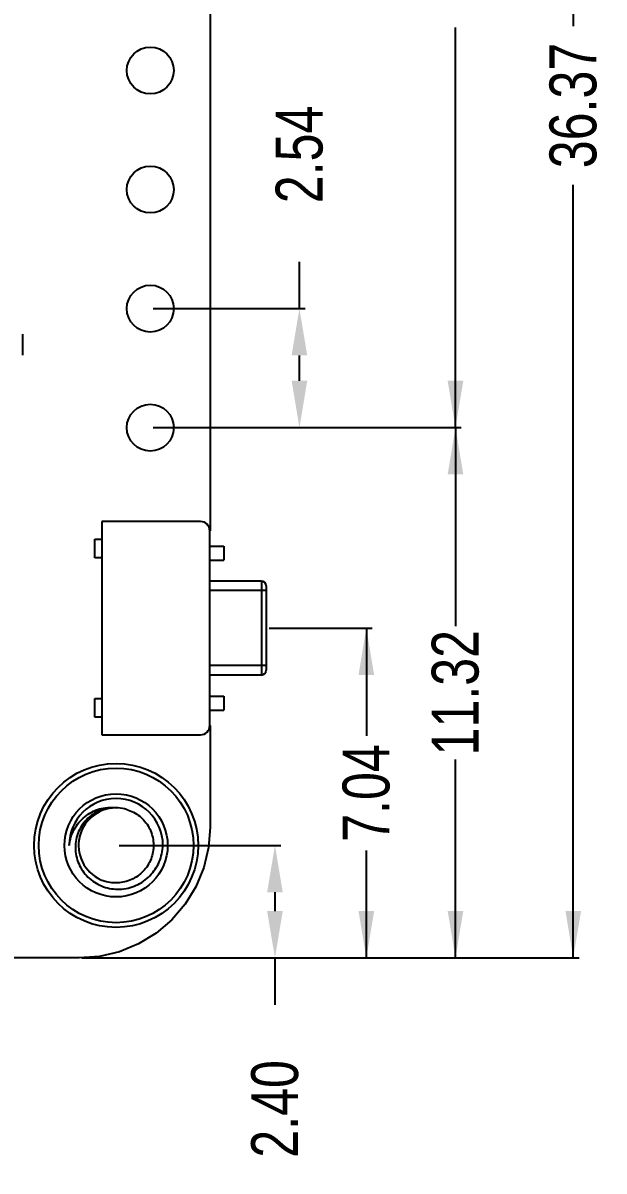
# Model space of a CAD drawing. Header units: millimetres. Extents: x -35.9 to 51.6, y -31.6 to 17.9.
# Drawn here: x 37.54 to 49.93, y -31.57 to -7.07 of the extents above; entities that cross this region are included whole.
import ezdxf

# ---------------------------------------------------------------- set-up
doc = ezdxf.new("R2010")
doc.units = ezdxf.units.MM
doc.header["$LTSCALE"] = 1.21
doc.header["$MEASUREMENT"] = 0
doc.header["$PDMODE"] = 3
doc.header["$PDSIZE"] = 0.3125
doc.layers.get('0').update_dxf_attribs({"linetype": 'CONTINUOUS'})
doc.layers.get('DEFPOINTS').update_dxf_attribs({"linetype": 'CONTINUOUS'})
doc.layers.add('Dim', color=3, linetype='CONTINUOUS', lineweight=25)
doc.styles.get("Standard").update_dxf_attribs({"font": 'txt', "width": 0.8})
doc.dimstyles.get("Standard").update_dxf_attribs({"dimtxt": 0.15625, "dimasz": 0.1875, "dimexe": 0.125, "dimexo": 0.0625, "dimgap": 0.09, "dimtad": 0, "dimtih": 1, "dimtoh": 1, "dimzin": 4, "dimdsep": 46, "dimtxsty": 'STANDARD', "dimblk": '_FILLED', "dimblk1": '_FILLED', "dimblk2": '_FILLED', "dimcen": 0.09, "dimazin": 1, "dimtp": 0.01, "dimtm": 0.01, "dimtfac": 1, "dimtofl": 0, "dimtmove": 0, "dimatfit": 3, "dimldrblk": '_FILLED', "dimfxl": 1, "dimtolj": 1, "dimtzin": 4, "dimarcsym": 0})

# ---------------------------------------------------------------- blocks, each defined once
blk = doc.blocks.new('_FILLED')
at = {"color": 0, "linetype": 'ByBlock'}
blk.add_solid([(0, 0), (-1, 0.167), (-1, -0.167)], dxfattribs=at)
blk = doc.blocks.new('*D87')
at = {"color": 0, "linetype": 'ByBlock', "lineweight": -2}
for p, q in [((38.797, 9.358), (49.4, 9.358)), ((49.275, 9.358), (49.275, -7.141)), ((49.275, -27.02), (49.275, -10.521)), ((38.797, -27.02), (49.4, -27.02))]:
    blk.add_line(p, q, dxfattribs=at)
at = {"layer": 'DEFPOINTS', "color": 0, "linetype": 'ByBlock'}
for p in [(38.734, 9.358), (38.734, -27.02)]:
    blk.add_point(p, dxfattribs=at)
at = {"color": 0, "linetype": 'ByBlock', "lineweight": -2}
for p, rotation in [((49.275, 9.358), 90), ((49.275, -27.02), 270)]:
    blk.add_blockref('_FILLED', p, dxfattribs=dict(at, rotation=rotation))
at = {"color": 0, "linetype": 'ByBlock', "lineweight": -2, "insert": (49.275, -8.831), "char_height": 1, "attachment_point": 5, "rotation": 90}
blk.add_mtext('\\A1;36.37', dxfattribs=at)
blk = doc.blocks.new('*D85')
at = {"color": 0, "linetype": 'ByBlock', "lineweight": -2}
for p, q in [((39.587, -24.621), (43.038, -24.621)), ((42.913, -25.621), (42.913, -26.02)), ((41.966, -27.02), (43.038, -27.02)), ((42.913, -27.02), (42.913, -28.02))]:
    blk.add_line(p, q, dxfattribs=at)
at = {"layer": 'DEFPOINTS', "color": 0, "linetype": 'ByBlock'}
for p in [(39.524, -24.621), (41.904, -27.02)]:
    blk.add_point(p, dxfattribs=at)
at = {"color": 0, "linetype": 'ByBlock', "lineweight": -2}
for p, rotation in [((42.913, -24.621), 90), ((42.913, -27.02), 270)]:
    blk.add_blockref('_FILLED', p, dxfattribs=dict(at, rotation=rotation))
at = {"color": 0, "linetype": 'ByBlock', "lineweight": -2, "insert": (42.913, -30.243), "char_height": 1, "attachment_point": 5, "rotation": 90}
blk.add_mtext('\\A1;2.40', dxfattribs=at)
blk = doc.blocks.new('*D86')
at = {"color": 0, "linetype": 'ByBlock', "lineweight": -2}
for p, q in [((42.787, -19.984), (44.987, -19.984)), ((44.862, -19.984), (44.862, -22.279)), ((44.862, -27.02), (44.862, -24.726)), ((42.976, -27.02), (44.987, -27.02))]:
    blk.add_line(p, q, dxfattribs=at)
at = {"layer": 'DEFPOINTS', "color": 0, "linetype": 'ByBlock'}
for p in [(42.724, -19.984), (42.913, -27.02)]:
    blk.add_point(p, dxfattribs=at)
at = {"color": 0, "linetype": 'ByBlock', "lineweight": -2}
for p, rotation in [((44.862, -19.984), 90), ((44.862, -27.02), 270)]:
    blk.add_blockref('_FILLED', p, dxfattribs=dict(at, rotation=rotation))
at = {"color": 0, "linetype": 'ByBlock', "lineweight": -2, "insert": (44.862, -23.502), "char_height": 1, "attachment_point": 5, "rotation": 90}
blk.add_mtext('\\A1;7.04', dxfattribs=at)
blk = doc.blocks.new('*D88')
at = {"color": 0, "linetype": 'ByBlock', "lineweight": -2}
for p, q in [((40.317, -15.705), (46.888, -15.705)), ((46.763, -15.705), (46.763, -19.939)), ((46.763, -27.02), (46.763, -22.786)), ((45.049, -27.02), (46.888, -27.02))]:
    blk.add_line(p, q, dxfattribs=at)
at = {"layer": 'DEFPOINTS', "color": 0, "linetype": 'ByBlock'}
for p in [(40.254, -15.705), (44.987, -27.02)]:
    blk.add_point(p, dxfattribs=at)
at = {"color": 0, "linetype": 'ByBlock', "lineweight": -2}
for p, rotation in [((46.763, -15.705), 90), ((46.763, -27.02), 270)]:
    blk.add_blockref('_FILLED', p, dxfattribs=dict(at, rotation=rotation))
at = {"color": 0, "linetype": 'ByBlock', "lineweight": -2, "insert": (46.763, -21.362), "char_height": 1, "attachment_point": 5, "rotation": 90}
blk.add_mtext('\\A1;11.32', dxfattribs=at)
blk = doc.blocks.new('*D89')
at = {"color": 0, "linetype": 'ByBlock', "lineweight": -2}
for p, q in [((43.435, -13.165), (43.435, -12.165)), ((40.317, -13.165), (43.56, -13.165)), ((43.435, -14.705), (43.435, -14.165)), ((40.317, -15.705), (43.56, -15.705))]:
    blk.add_line(p, q, dxfattribs=at)
at = {"layer": 'DEFPOINTS', "color": 0, "linetype": 'ByBlock'}
for p in [(40.254, -13.165), (40.254, -15.705)]:
    blk.add_point(p, dxfattribs=at)
at = {"color": 0, "linetype": 'ByBlock', "lineweight": -2}
for p, rotation in [((43.435, -13.165), 90), ((43.435, -15.705), 270)]:
    blk.add_blockref('_FILLED', p, dxfattribs=dict(at, rotation=rotation))
at = {"color": 0, "linetype": 'ByBlock', "lineweight": -2, "insert": (43.435, -9.875), "char_height": 1, "attachment_point": 5, "rotation": 90}
blk.add_mtext('\\A1;2.54', dxfattribs=at)
blk = doc.blocks.new('*D90')
at = {"color": 0, "linetype": 'ByBlock', "lineweight": -2}
for p, q in [((40.317, 4.615), (46.888, 4.615)), ((46.763, 4.615), (46.763, -3.921)), ((46.763, -15.705), (46.763, -7.168)), ((40.379, -15.705), (46.888, -15.705))]:
    blk.add_line(p, q, dxfattribs=at)
at = {"layer": 'DEFPOINTS', "color": 0, "linetype": 'ByBlock'}
for p in [(40.254, 4.615), (40.317, -15.705)]:
    blk.add_point(p, dxfattribs=at)
at = {"color": 0, "linetype": 'ByBlock', "lineweight": -2}
for p, rotation in [((46.763, 4.615), 90), ((46.763, -15.705), 270)]:
    blk.add_blockref('_FILLED', p, dxfattribs=dict(at, rotation=rotation))
at = {"color": 0, "linetype": 'ByBlock', "lineweight": -2, "insert": (46.763, -5.545), "char_height": 1, "attachment_point": 5, "rotation": 90}
blk.add_mtext('\\A1;20.32', dxfattribs=at)

msp = doc.modelspace()

# ---------------------------------------------------------------- linework, layer by layer
at = {"color": 7, "linetype": 'Continuous'}
for p, q in [((41.524, 6.56), (41.531, -17.909)), ((37.539, -14.162), (37.539, -13.712)), ((41.324, -17.709), (39.224, -17.709)), ((39.224, -17.709), (39.224, -22.259)), ((39.074, -18.084), (39.224, -18.084)), ((39.074, -18.484), (39.074, -18.084)), ((41.524, -22.059), (41.524, -17.909)), ((41.524, -18.234), (41.824, -18.234)), ((41.824, -18.234), (41.824, -18.534)), ((39.224, -18.484), (39.074, -18.484)), ((41.524, -18.534), (41.824, -18.534)), ((42.624, -18.984), (41.524, -18.984)), ((42.624, -18.984), (42.624, -20.984)), ((42.724, -19.084), (42.724, -20.884)), ((42.724, -19.184), (41.524, -19.184)), ((42.724, -20.784), (41.524, -20.784)), ((42.624, -20.984), (41.524, -20.984)), ((39.074, -21.484), (39.224, -21.484)), ((39.074, -21.884), (39.074, -21.484)), ((41.524, -21.434), (41.824, -21.434)), ((41.824, -21.434), (41.824, -21.734)), ((41.524, -21.734), (41.824, -21.734)), ((39.224, -21.884), (39.074, -21.884)), ((39.224, -22.259), (41.324, -22.259)), ((41.532, -22.059), (41.533, -24.23)), ((41.533, -24.23), (41.498, -24.668)), ((41.498, -24.668), (41.396, -25.095)), ((41.396, -25.095), (41.228, -25.501)), ((41.228, -25.501), (40.998, -25.875)), ((40.998, -25.875), (40.713, -26.209)), ((40.713, -26.209), (40.379, -26.494)), ((40.379, -26.494), (40.005, -26.724)), ((39.599, -26.892), (39.172, -26.994)), ((40.005, -26.724), (39.599, -26.892)), ((38.734, -27.02), (35.85, -27.022)), ((39.172, -26.994), (38.734, -27.02))]:
    msp.add_line(p, q, dxfattribs=at)
for centre, radius in [((40.254, -8.085), 0.5), ((40.254, -10.625), 0.5), ((40.254, -13.165), 0.5), ((40.254, -15.705), 0.5), ((39.524, -24.62), 1.75), ((39.524, -24.62), 1.65), ((39.524, -24.62), 1.1)]:
    msp.add_circle(centre, radius, dxfattribs=at)
for centre, radius, start, end in [((41.324, -17.909), 0.2, 0, 90), ((42.624, -19.084), 0.1, 0, 90), ((42.624, -20.884), 0.1, 270, 360), ((41.324, -22.059), 0.2, 270, 360), ((39.524, -24.62), 1, 0, 180), ((39.524, -24.62), 0.8, 89.9924, 251.3313), ((39.524, -24.623), 0.803, 77.163, 89.9798), ((39.524, -24.619), 0.799, 73.2614, 77.1393), ((39.524, -24.621), 0.799, 251.3267, 255.2)]:
    msp.add_arc(centre, radius, start, end, dxfattribs=at)
for points, knots in [([(38.524, -24.62), (38.532, -24.561), (38.557, -24.444), (38.628, -24.279), (38.727, -24.13), (38.854, -24.003), (39.003, -23.903), (39.17, -23.836), (39.346, -23.805), (39.466, -23.811), (39.524, -23.82)], [0, 0, 0, 0, 0.125242, 0.250422, 0.375545, 0.500601, 0.625586, 0.750488, 0.87529, 1, 1, 1, 1]), ([(39.524, -23.82), (39.466, -23.817), (39.348, -23.824), (39.179, -23.871), (39.023, -23.954), (38.888, -24.068), (38.78, -24.207), (38.703, -24.365), (38.66, -24.536), (38.652, -24.712), (38.68, -24.886), (38.741, -25.051), (38.834, -25.201), (38.954, -25.33), (39.096, -25.433), (39.256, -25.507), (39.427, -25.55), (39.544, -25.556), (39.603, -25.554)], [0, 0, 0, 0, 0.062476, 0.124951, 0.187433, 0.249919, 0.312409, 0.374902, 0.437398, 0.499898, 0.562401, 0.624907, 0.687416, 0.749927, 0.812442, 0.874959, 0.937478, 1, 1, 1, 1]), ([(39.754, -23.854), (39.804, -23.869), (39.9, -23.908), (40.031, -23.994), (40.142, -24.104), (40.23, -24.233), (40.291, -24.376), (40.324, -24.529), (40.327, -24.685), (40.299, -24.839), (40.242, -24.984), (40.158, -25.116), (40.051, -25.229), (39.923, -25.319), (39.781, -25.383), (39.629, -25.418), (39.473, -25.424), (39.37, -25.407), (39.32, -25.394)], [0, 0, 0, 0, 0.062524, 0.125017, 0.187517, 0.250016, 0.312515, 0.375014, 0.437512, 0.500011, 0.562509, 0.625008, 0.687506, 0.750005, 0.812504, 0.875002, 0.937501, 1, 1, 1, 1]), ([(39.603, -25.554), (39.663, -25.551), (39.782, -25.535), (39.954, -25.477), (40.111, -25.388), (40.249, -25.271), (40.363, -25.131), (40.45, -24.972), (40.506, -24.8), (40.522, -24.68), (40.524, -24.62)], [0, 0, 0, 0, 0.124984, 0.249973, 0.374967, 0.499965, 0.624967, 0.749976, 0.874982, 1, 1, 1, 1])]:
    msp.add_open_spline(points, degree=3, knots=knots, dxfattribs=at)

# ---------------------------------------------------------------- dimensions: what is measured, and where the dimension line sits
at = {"layer": 'Dim'}
dim = msp.add_linear_dim(base=(49.275, -27.02), p1=(38.734, 9.358), p2=(38.734, -27.02), angle=90, text='\\A1;36.37', dimstyle='STANDARD', override={"dimtxt": 1, "dimasz": 1, "dimtih": 0, "dimtoh": 0, "dimzin": 0, "dimpost": '<>', "dimcen": 0.198, "dimadec": 0, "dimazin": 0, "dimtp": 0, "dimtm": 0, "dimtdec": 4, "dimtzin": 0}, dxfattribs=at)
dim.commit()
dim.dimension.update_dxf_attribs({"geometry": '*D87', "text_midpoint": (49.275, -8.831)})
for base, p1, p2, picture, middle in [((46.763, 4.615), (40.317, -15.705), (40.254, 4.615), '*D90', (46.763, -5.545)), ((43.435, -13.165), (40.254, -15.705), (40.254, -13.165), '*D89', (43.435, -9.875)), ((46.7632, -27.0201), (40.2542, -15.7048), (44.9866, -27.0201), '*D88', (46.7632, -21.3625)), ((44.862, -27.02), (42.724, -19.984), (42.913, -27.02), '*D86', (44.862, -23.502)), ((42.913, -27.02), (39.524, -24.621), (41.904, -27.02), '*D85', (42.913, -30.243))]:
    dim = msp.add_linear_dim(base=base, p1=p1, p2=p2, angle=90, dimstyle='STANDARD', override={"dimtxt": 1, "dimasz": 1, "dimtih": 0, "dimtoh": 0, "dimzin": 0, "dimcen": 0.198, "dimadec": 0, "dimazin": 0, "dimtp": 0, "dimtm": 0, "dimtdec": 4, "dimtzin": 0}, dxfattribs=at)
    dim.commit()
    dim.dimension.update_dxf_attribs({"geometry": picture, "text_midpoint": middle})

doc.saveas('drawing.dxf')
